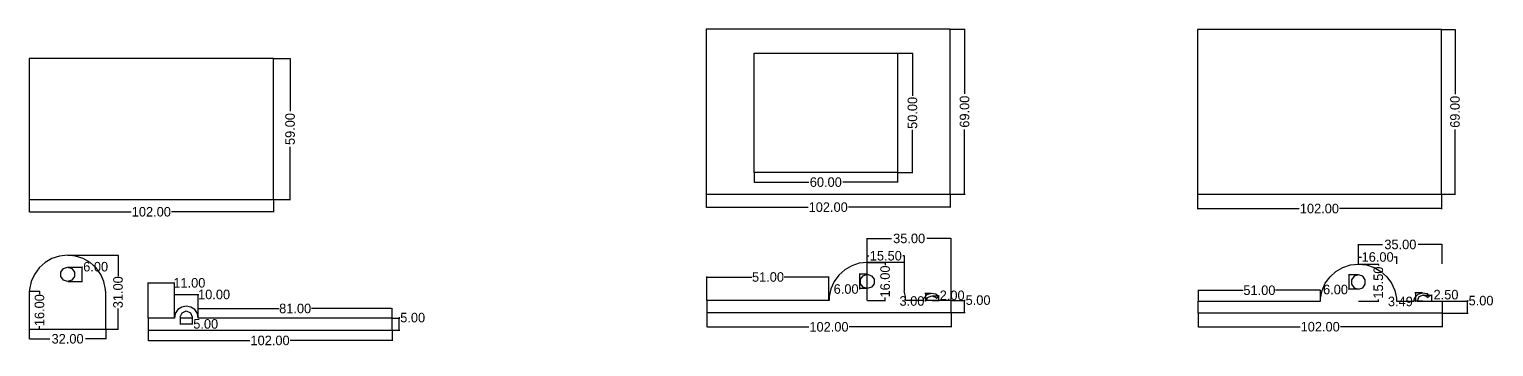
# Model space of a CAD drawing. Extents: x -184 to 1329, y -217 to 77.
# Drawn here: x 717 to 1329, y -64 to 69 of the extents above; entities that cross this region are included whole.
import ezdxf

# ---------------------------------------------------------------- set-up
doc = ezdxf.new("R2010")
doc.units = 0
doc.header["$MEASUREMENT"] = 0
doc.dimstyles.new('mm', dxfattribs={"dimtxt": 4, "dimasz": 0.18, "dimexe": 0.18, "dimexo": 0.0625, "dimgap": 0.09, "dimtad": 0, "dimtoh": 1, "dimzin": 0, "dimdsep": 46, "dimtxsty": 'Standard', "dimcen": 0.09, "dimadec": 0, "dimazin": 0, "dimtfac": 1, "dimtofl": 0, "dimtmove": 0, "dimatfit": 3, "dimfxl": 1, "dimtolj": 1, "dimtzin": 0, "dimarcsym": 0})

# ---------------------------------------------------------------- blocks, each defined once
blk = doc.blocks.new('*D32')
at = {"color": 0, "lineweight": -2, "transparency": 16777216}
for p, q in [((717.25, -2.28), (717.25, -7.53)), ((819.25, -2.28), (819.25, -7.53)), ((717.43, -7.35), (759.82, -7.35)), ((819.07, -7.35), (776.67, -7.35))]:
    blk.add_line(p, q, dxfattribs=at)
at = {"color": 0, "transparency": 16777216}
for points in [[(717.43, -7.32), (717.43, -7.38), (717.25, -7.35)], [(819.07, -7.32), (819.07, -7.38), (819.25, -7.35)]]:
    blk.add_solid(points, dxfattribs=at)
at = {"layer": 'Defpoints', "color": 0, "transparency": 16777216}
for p in [(717.25, -2.21), (819.25, -2.21), (819.25, -7.35)]:
    blk.add_point(p, dxfattribs=at)
at = {"color": 0, "transparency": 16777216, "insert": (768.25, -7.35), "char_height": 4, "attachment_point": 5}
blk.add_mtext('\\A1;102.00', dxfattribs=at)
blk = doc.blocks.new('*D33')
at = {"color": 0, "lineweight": -2, "transparency": 16777216}
for p, q in [((819.31, 56.79), (826.43, 56.79)), ((826.25, 56.61), (826.25, 34.71)), ((826.25, -2.03), (826.25, 19.86)), ((819.31, -2.21), (826.43, -2.21))]:
    blk.add_line(p, q, dxfattribs=at)
at = {"color": 0, "transparency": 16777216}
for points in [[(826.22, 56.61), (826.28, 56.61), (826.25, 56.79)], [(826.22, -2.03), (826.28, -2.03), (826.25, -2.21)]]:
    blk.add_solid(points, dxfattribs=at)
at = {"layer": 'Defpoints', "color": 0, "transparency": 16777216}
for p in [(819.25, 56.79), (819.25, -2.21), (826.25, -2.21)]:
    blk.add_point(p, dxfattribs=at)
at = {"color": 0, "transparency": 16777216, "insert": (826.25, 27.29), "char_height": 4, "attachment_point": 5, "rotation": 90}
blk.add_mtext('\\A1;59.00', dxfattribs=at)
blk = doc.blocks.new('*D34')
at = {"color": 0, "lineweight": -2, "transparency": 16777216}
for p, q in [((717.25, -56.58), (717.25, -60.7)), ((717.43, -60.52), (725.82, -60.52)), ((749.07, -60.52), (740.67, -60.52)), ((749.25, -56.58), (749.25, -60.7))]:
    blk.add_line(p, q, dxfattribs=at)
at = {"color": 0, "transparency": 16777216}
for points in [[(717.43, -60.49), (717.43, -60.55), (717.25, -60.52)], [(749.07, -60.49), (749.07, -60.55), (749.25, -60.52)]]:
    blk.add_solid(points, dxfattribs=at)
at = {"layer": 'Defpoints', "color": 0, "transparency": 16777216}
for p in [(717.25, -56.52), (749.25, -56.52), (749.25, -60.52)]:
    blk.add_point(p, dxfattribs=at)
at = {"color": 0, "transparency": 16777216, "insert": (733.25, -60.52), "char_height": 4, "attachment_point": 5}
blk.add_mtext('\\A1;32.00', dxfattribs=at)
blk = doc.blocks.new('*D35')
at = {"color": 0, "lineweight": -2, "transparency": 16777216}
for p, q in [((733.31, -25.52), (754.52, -25.52)), ((754.34, -25.7), (754.34, -34.26)), ((754.34, -56.34), (754.34, -47.78)), ((733.31, -56.52), (754.52, -56.52))]:
    blk.add_line(p, q, dxfattribs=at)
at = {"color": 0, "transparency": 16777216}
for points in [[(754.31, -25.7), (754.37, -25.7), (754.34, -25.52)], [(754.31, -56.34), (754.37, -56.34), (754.34, -56.52)]]:
    blk.add_solid(points, dxfattribs=at)
at = {"layer": 'Defpoints', "color": 0, "transparency": 16777216}
for p in [(733.25, -25.52), (733.25, -56.52), (754.34, -56.52)]:
    blk.add_point(p, dxfattribs=at)
at = {"color": 0, "transparency": 16777216, "insert": (754.34, -41.02), "char_height": 4, "attachment_point": 5, "rotation": 90}
blk.add_mtext('\\A1;31.00', dxfattribs=at)
blk = doc.blocks.new('*D36')
at = {"color": 0, "lineweight": -2, "transparency": 16777216}
for p, q in [((733.31, -30.52), (739.55, -30.52)), ((739.37, -30.52), (739.37, -30.34)), ((739.37, -30.34), (739.55, -30.34)), ((733.31, -36.52), (739.55, -36.52)), ((739.37, -36.34), (739.37, -30.7))]:
    blk.add_line(p, q, dxfattribs=at)
at = {"color": 0, "transparency": 16777216}
for points in [[(739.34, -30.7), (739.4, -30.7), (739.37, -30.52)], [(739.34, -36.34), (739.4, -36.34), (739.37, -36.52)]]:
    blk.add_solid(points, dxfattribs=at)
at = {"layer": 'Defpoints', "color": 0, "transparency": 16777216}
for p in [(733.25, -30.52), (739.37, -30.52), (733.25, -36.52)]:
    blk.add_point(p, dxfattribs=at)
at = {"color": 0, "transparency": 16777216, "insert": (744.98, -30.34), "char_height": 4, "attachment_point": 5}
blk.add_mtext('\\A1;6.00', dxfattribs=at)
blk = doc.blocks.new('*D38')
at = {"color": 0, "lineweight": -2, "transparency": 16777216}
for p, q in [((717.31, -40.52), (721.69, -40.52)), ((721.51, -40.7), (721.51, -41.76)), ((717.31, -56.52), (721.69, -56.52)), ((721.51, -56.34), (721.51, -55.28))]:
    blk.add_line(p, q, dxfattribs=at)
at = {"color": 0, "transparency": 16777216}
for points in [[(721.48, -40.7), (721.54, -40.7), (721.51, -40.52)], [(721.48, -56.34), (721.54, -56.34), (721.51, -56.52)]]:
    blk.add_solid(points, dxfattribs=at)
at = {"layer": 'Defpoints', "color": 0, "transparency": 16777216}
for p in [(717.25, -40.52), (721.51, -40.52), (717.25, -56.52)]:
    blk.add_point(p, dxfattribs=at)
at = {"color": 0, "transparency": 16777216, "insert": (721.51, -48.52), "char_height": 4, "attachment_point": 5, "rotation": 90}
blk.add_mtext('\\A1;16.00', dxfattribs=at)
blk = doc.blocks.new('*D39')
at = {"color": 0, "lineweight": -2, "transparency": 16777216}
for p, q in [((766.87, -56.9), (766.87, -61.39)), ((767.05, -61.21), (809.45, -61.21)), ((868.69, -61.21), (826.3, -61.21)), ((868.87, -56.9), (868.87, -61.39))]:
    blk.add_line(p, q, dxfattribs=at)
at = {"color": 0, "transparency": 16777216}
for points in [[(767.05, -61.18), (767.05, -61.24), (766.87, -61.21)], [(868.69, -61.18), (868.69, -61.24), (868.87, -61.21)]]:
    blk.add_solid(points, dxfattribs=at)
at = {"layer": 'Defpoints', "color": 0, "transparency": 16777216}
for p in [(766.87, -56.83), (868.87, -56.83), (868.87, -61.21)]:
    blk.add_point(p, dxfattribs=at)
at = {"color": 0, "transparency": 16777216, "insert": (817.87, -61.21), "char_height": 4, "attachment_point": 5}
blk.add_mtext('\\A1;102.00', dxfattribs=at)
blk = doc.blocks.new('*D40')
at = {"color": 0, "lineweight": -2, "transparency": 16777216}
for p, q in [((868.93, -51.83), (872.05, -51.83)), ((871.87, -51.83), (871.87, -51.65)), ((871.87, -51.65), (872.05, -51.65)), ((871.87, -56.65), (871.87, -52.01)), ((868.93, -56.83), (872.05, -56.83))]:
    blk.add_line(p, q, dxfattribs=at)
at = {"color": 0, "transparency": 16777216}
for points in [[(871.84, -52.01), (871.9, -52.01), (871.87, -51.83)], [(871.84, -56.65), (871.9, -56.65), (871.87, -56.83)]]:
    blk.add_solid(points, dxfattribs=at)
at = {"layer": 'Defpoints', "color": 0, "transparency": 16777216}
for p in [(868.87, -51.83), (871.87, -51.83), (868.87, -56.83)]:
    blk.add_point(p, dxfattribs=at)
at = {"color": 0, "transparency": 16777216, "insert": (877.48, -51.65), "char_height": 4, "attachment_point": 5}
blk.add_mtext('\\A1;5.00', dxfattribs=at)
blk = doc.blocks.new('*D41')
at = {"color": 0, "lineweight": -2, "transparency": 16777216}
for p, q in [((787.87, -51.77), (787.87, -47.65)), ((788.05, -47.83), (821.62, -47.83)), ((868.69, -47.83), (835.13, -47.83)), ((868.87, -51.77), (868.87, -47.65))]:
    blk.add_line(p, q, dxfattribs=at)
at = {"color": 0, "transparency": 16777216}
for points in [[(788.05, -47.8), (788.05, -47.86), (787.87, -47.83)], [(868.69, -47.8), (868.69, -47.86), (868.87, -47.83)]]:
    blk.add_solid(points, dxfattribs=at)
at = {"layer": 'Defpoints', "color": 0, "transparency": 16777216}
for p in [(868.87, -47.83), (787.87, -51.83), (868.87, -51.83)]:
    blk.add_point(p, dxfattribs=at)
at = {"color": 0, "transparency": 16777216, "insert": (828.37, -47.83), "char_height": 4, "attachment_point": 5}
blk.add_mtext('\\A1;81.00', dxfattribs=at)
blk = doc.blocks.new('*D42')
at = {"color": 0, "lineweight": -2, "transparency": 16777216}
for p, q in [((777.87, -51.77), (777.87, -41.78)), ((778.05, -41.96), (787.69, -41.96)), ((787.87, -51.77), (787.87, -41.78)), ((787.87, -41.96), (788.05, -41.96))]:
    blk.add_line(p, q, dxfattribs=at)
at = {"color": 0, "transparency": 16777216}
for points in [[(778.05, -41.93), (778.05, -41.99), (777.87, -41.96)], [(787.69, -41.93), (787.69, -41.99), (787.87, -41.96)]]:
    blk.add_solid(points, dxfattribs=at)
at = {"layer": 'Defpoints', "color": 0, "transparency": 16777216}
for p in [(787.87, -41.96), (777.87, -51.83), (787.87, -51.83)]:
    blk.add_point(p, dxfattribs=at)
at = {"color": 0, "transparency": 16777216, "insert": (794.48, -41.96), "char_height": 4, "attachment_point": 5}
blk.add_mtext('\\A1;10.00', dxfattribs=at)
blk = doc.blocks.new('*D43')
at = {"color": 0, "lineweight": -2, "transparency": 16777216}
for p, q in [((766.87, -51.77), (766.87, -36.92)), ((767.05, -37.1), (777.69, -37.1)), ((777.87, -51.77), (777.87, -36.92)), ((777.87, -37.1), (778.05, -37.1))]:
    blk.add_line(p, q, dxfattribs=at)
at = {"color": 0, "transparency": 16777216}
for points in [[(767.05, -37.07), (767.05, -37.13), (766.87, -37.1)], [(777.69, -37.07), (777.69, -37.13), (777.87, -37.1)]]:
    blk.add_solid(points, dxfattribs=at)
at = {"layer": 'Defpoints', "color": 0, "transparency": 16777216}
for p in [(777.87, -37.1), (766.87, -51.83), (777.87, -51.83)]:
    blk.add_point(p, dxfattribs=at)
at = {"color": 0, "transparency": 16777216, "insert": (784.14, -37.1), "char_height": 4, "attachment_point": 5}
blk.add_mtext('\\A1;11.00', dxfattribs=at)
blk = doc.blocks.new('*D44')
at = {"color": 0, "lineweight": -2, "transparency": 16777216}
for p, q in [((780.37, -51.4), (780.37, -54.47)), ((780.55, -54.29), (785.19, -54.29)), ((785.37, -51.4), (785.37, -54.47)), ((785.37, -54.29), (785.55, -54.29))]:
    blk.add_line(p, q, dxfattribs=at)
at = {"color": 0, "transparency": 16777216}
for points in [[(780.55, -54.26), (780.55, -54.32), (780.37, -54.29)], [(785.19, -54.26), (785.19, -54.32), (785.37, -54.29)]]:
    blk.add_solid(points, dxfattribs=at)
at = {"layer": 'Defpoints', "color": 0, "transparency": 16777216}
for p in [(780.37, -51.33), (785.37, -51.33), (785.37, -54.29)]:
    blk.add_point(p, dxfattribs=at)
at = {"color": 0, "transparency": 16777216, "insert": (790.98, -54.29), "char_height": 4, "attachment_point": 5}
blk.add_mtext('\\A1;5.00', dxfattribs=at)
blk = doc.blocks.new('*D45')
at = {"color": 0, "lineweight": -2, "transparency": 16777216}
for p, q in [((1000.15, 0), (1000.15, -5.6)), ((1000.33, -5.42), (1042.73, -5.42)), ((1101.97, -5.42), (1059.57, -5.42)), ((1102.15, 0), (1102.15, -5.6))]:
    blk.add_line(p, q, dxfattribs=at)
at = {"color": 0, "transparency": 16777216}
for points in [[(1000.33, -5.39), (1000.33, -5.45), (1000.15, -5.42)], [(1101.97, -5.39), (1101.97, -5.45), (1102.15, -5.42)]]:
    blk.add_solid(points, dxfattribs=at)
at = {"layer": 'Defpoints', "color": 0, "transparency": 16777216}
for p in [(1000.15, 0.06), (1102.15, 0.06), (1102.15, -5.42)]:
    blk.add_point(p, dxfattribs=at)
at = {"color": 0, "transparency": 16777216, "insert": (1051.15, -5.42), "char_height": 4, "attachment_point": 5}
blk.add_mtext('\\A1;102.00', dxfattribs=at)
blk = doc.blocks.new('*D46')
at = {"color": 0, "lineweight": -2, "transparency": 16777216}
for p, q in [((1102.21, 69.06), (1108.33, 69.06)), ((1108.15, 68.88), (1108.15, 41.99)), ((1108.15, 0.24), (1108.15, 27.14)), ((1102.21, 0.06), (1108.33, 0.06))]:
    blk.add_line(p, q, dxfattribs=at)
at = {"color": 0, "transparency": 16777216}
for points in [[(1108.12, 68.88), (1108.18, 68.88), (1108.15, 69.06)], [(1108.12, 0.24), (1108.18, 0.24), (1108.15, 0.06)]]:
    blk.add_solid(points, dxfattribs=at)
at = {"layer": 'Defpoints', "color": 0, "transparency": 16777216}
for p in [(1102.15, 69.06), (1108.15, 69.06), (1102.15, 0.06)]:
    blk.add_point(p, dxfattribs=at)
at = {"color": 0, "transparency": 16777216, "insert": (1108.15, 34.56), "char_height": 4, "attachment_point": 5, "rotation": 90}
blk.add_mtext('\\A1;69.00', dxfattribs=at)
blk = doc.blocks.new('*D47')
at = {"color": 0, "lineweight": -2, "transparency": 16777216}
for p, q in [((1020.15, 9), (1020.15, 4.88)), ((1080.15, 9), (1080.15, 4.88)), ((1020.33, 5.06), (1043.06, 5.06)), ((1079.97, 5.06), (1057.24, 5.06))]:
    blk.add_line(p, q, dxfattribs=at)
at = {"color": 0, "transparency": 16777216}
for points in [[(1020.33, 5.09), (1020.33, 5.03), (1020.15, 5.06)], [(1079.97, 5.09), (1079.97, 5.03), (1080.15, 5.06)]]:
    blk.add_solid(points, dxfattribs=at)
at = {"layer": 'Defpoints', "color": 0, "transparency": 16777216}
for p in [(1020.15, 9.06), (1080.15, 9.06), (1080.15, 5.06)]:
    blk.add_point(p, dxfattribs=at)
at = {"color": 0, "transparency": 16777216, "insert": (1050.15, 5.06), "char_height": 4, "attachment_point": 5}
blk.add_mtext('\\A1;60.00', dxfattribs=at)
blk = doc.blocks.new('*D48')
at = {"color": 0, "lineweight": -2, "transparency": 16777216}
for p, q in [((1080.21, 59.06), (1086.55, 59.06)), ((1086.37, 58.88), (1086.37, 41.15)), ((1086.37, 9.24), (1086.37, 26.97)), ((1080.21, 9.06), (1086.55, 9.06))]:
    blk.add_line(p, q, dxfattribs=at)
at = {"color": 0, "transparency": 16777216}
for points in [[(1086.34, 58.88), (1086.4, 58.88), (1086.37, 59.06)], [(1086.34, 9.24), (1086.4, 9.24), (1086.37, 9.06)]]:
    blk.add_solid(points, dxfattribs=at)
at = {"layer": 'Defpoints', "color": 0, "transparency": 16777216}
for p in [(1080.15, 59.06), (1086.37, 59.06), (1080.15, 9.06)]:
    blk.add_point(p, dxfattribs=at)
at = {"color": 0, "transparency": 16777216, "insert": (1086.37, 34.06), "char_height": 4, "attachment_point": 5, "rotation": 90}
blk.add_mtext('\\A1;50.00', dxfattribs=at)
blk = doc.blocks.new('*D49')
at = {"color": 0, "lineweight": -2, "transparency": 16777216}
for p, q in [((1000.48, -49.57), (1000.48, -55.69)), ((1102.48, -49.57), (1102.48, -55.69)), ((1000.66, -55.51), (1043.05, -55.51)), ((1102.3, -55.51), (1059.9, -55.51))]:
    blk.add_line(p, q, dxfattribs=at)
at = {"color": 0, "transparency": 16777216}
for points in [[(1000.66, -55.48), (1000.66, -55.54), (1000.48, -55.51)], [(1102.3, -55.48), (1102.3, -55.54), (1102.48, -55.51)]]:
    blk.add_solid(points, dxfattribs=at)
at = {"layer": 'Defpoints', "color": 0, "transparency": 16777216}
for p in [(1000.48, -49.51), (1102.48, -49.51), (1102.48, -55.51)]:
    blk.add_point(p, dxfattribs=at)
at = {"color": 0, "transparency": 16777216, "insert": (1051.48, -55.51), "char_height": 4, "attachment_point": 5}
blk.add_mtext('\\A1;102.00', dxfattribs=at)
blk = doc.blocks.new('*D50')
at = {"color": 0, "lineweight": -2, "transparency": 16777216}
for p, q in [((1102.54, -44.51), (1108.36, -44.51)), ((1108.18, -44.51), (1108.18, -44.33)), ((1108.18, -44.33), (1108.36, -44.33)), ((1108.18, -49.33), (1108.18, -44.69)), ((1102.54, -49.51), (1108.36, -49.51))]:
    blk.add_line(p, q, dxfattribs=at)
at = {"color": 0, "transparency": 16777216}
for points in [[(1108.15, -44.69), (1108.21, -44.69), (1108.18, -44.51)], [(1108.15, -49.33), (1108.21, -49.33), (1108.18, -49.51)]]:
    blk.add_solid(points, dxfattribs=at)
at = {"layer": 'Defpoints', "color": 0, "transparency": 16777216}
for p in [(1102.48, -44.51), (1108.18, -44.51), (1102.48, -49.51)]:
    blk.add_point(p, dxfattribs=at)
at = {"color": 0, "transparency": 16777216, "insert": (1113.79, -44.33), "char_height": 4, "attachment_point": 5}
blk.add_mtext('\\A1;5.00', dxfattribs=at)
blk = doc.blocks.new('*D55')
at = {"color": 0, "lineweight": -2, "transparency": 16777216}
for p, q in [((1067.41, -33.51), (1064.06, -33.51)), ((1064.24, -33.69), (1064.24, -39.33)), ((1067.41, -39.51), (1064.06, -39.51)), ((1064.24, -39.69), (1064.06, -39.69)), ((1064.24, -39.51), (1064.24, -39.69))]:
    blk.add_line(p, q, dxfattribs=at)
at = {"color": 0, "transparency": 16777216}
for points in [[(1064.21, -33.69), (1064.27, -33.69), (1064.24, -33.51)], [(1064.21, -39.33), (1064.27, -39.33), (1064.24, -39.51)]]:
    blk.add_solid(points, dxfattribs=at)
at = {"layer": 'Defpoints', "color": 0, "transparency": 16777216}
for p in [(1067.48, -33.51), (1064.24, -39.51), (1067.48, -39.51)]:
    blk.add_point(p, dxfattribs=at)
at = {"color": 0, "transparency": 16777216, "insert": (1058.64, -39.69), "char_height": 4, "attachment_point": 5}
blk.add_mtext('\\A1;6.00', dxfattribs=at)
blk = doc.blocks.new('*D57')
at = {"color": 0, "lineweight": -2, "transparency": 16777216}
for p, q in [((1067.48, -28.45), (1067.48, -25.58)), ((1067.66, -25.76), (1068.14, -25.76)), ((1082.8, -25.76), (1082.32, -25.76)), ((1082.98, -28.45), (1082.98, -25.58))]:
    blk.add_line(p, q, dxfattribs=at)
at = {"color": 0, "transparency": 16777216}
for points in [[(1067.66, -25.73), (1067.66, -25.79), (1067.48, -25.76)], [(1082.8, -25.73), (1082.8, -25.79), (1082.98, -25.76)]]:
    blk.add_solid(points, dxfattribs=at)
at = {"layer": 'Defpoints', "color": 0, "transparency": 16777216}
for p in [(1067.48, -28.51), (1082.98, -25.76), (1082.98, -28.51)]:
    blk.add_point(p, dxfattribs=at)
at = {"color": 0, "transparency": 16777216, "insert": (1075.23, -25.76), "char_height": 4, "attachment_point": 5}
blk.add_mtext('\\A1;15.50', dxfattribs=at)
blk = doc.blocks.new('*D58')
at = {"color": 0, "lineweight": -2, "transparency": 16777216}
for p, q in [((1067.48, -44.45), (1067.48, -18.33)), ((1102.48, -44.45), (1102.48, -18.33)), ((1067.66, -18.51), (1077.55, -18.51)), ((1102.3, -18.51), (1092.4, -18.51))]:
    blk.add_line(p, q, dxfattribs=at)
at = {"color": 0, "transparency": 16777216}
for points in [[(1067.66, -18.48), (1067.66, -18.54), (1067.48, -18.51)], [(1102.3, -18.48), (1102.3, -18.54), (1102.48, -18.51)]]:
    blk.add_solid(points, dxfattribs=at)
at = {"layer": 'Defpoints', "color": 0, "transparency": 16777216}
for p in [(1102.48, -18.51), (1067.48, -44.51), (1102.48, -44.51)]:
    blk.add_point(p, dxfattribs=at)
at = {"color": 0, "transparency": 16777216, "insert": (1084.98, -18.51), "char_height": 4, "attachment_point": 5}
blk.add_mtext('\\A1;35.00', dxfattribs=at)
blk = doc.blocks.new('*D60')
at = {"color": 0, "lineweight": -2, "transparency": 16777216}
for p, q in [((1094.54, -42.51), (1097.53, -42.51)), ((1097.35, -42.51), (1097.35, -42.33)), ((1097.35, -42.33), (1097.53, -42.33)), ((1097.35, -44.33), (1097.35, -42.69)), ((1094.54, -44.51), (1097.53, -44.51))]:
    blk.add_line(p, q, dxfattribs=at)
at = {"color": 0, "transparency": 16777216}
for points in [[(1097.32, -42.69), (1097.38, -42.69), (1097.35, -42.51)], [(1097.32, -44.33), (1097.38, -44.33), (1097.35, -44.51)]]:
    blk.add_solid(points, dxfattribs=at)
at = {"layer": 'Defpoints', "color": 0, "transparency": 16777216}
for p in [(1094.48, -42.51), (1097.35, -42.51), (1094.48, -44.51)]:
    blk.add_point(p, dxfattribs=at)
at = {"color": 0, "transparency": 16777216, "insert": (1102.96, -42.33), "char_height": 4, "attachment_point": 5}
blk.add_mtext('\\A1;2.00', dxfattribs=at)
blk = doc.blocks.new('*D61')
at = {"color": 0, "lineweight": -2, "transparency": 16777216}
for p, q in [((1094.17, -41.52), (1091.57, -41.52)), ((1091.75, -41.7), (1091.75, -44.34)), ((1094.17, -44.52), (1091.57, -44.52)), ((1091.75, -44.7), (1091.57, -44.7)), ((1091.75, -44.52), (1091.75, -44.7))]:
    blk.add_line(p, q, dxfattribs=at)
at = {"color": 0, "transparency": 16777216}
for points in [[(1091.72, -41.7), (1091.78, -41.7), (1091.75, -41.52)], [(1091.72, -44.34), (1091.78, -44.34), (1091.75, -44.52)]]:
    blk.add_solid(points, dxfattribs=at)
at = {"layer": 'Defpoints', "color": 0, "transparency": 16777216}
for p in [(1094.23, -41.52), (1091.75, -44.52), (1094.23, -44.52)]:
    blk.add_point(p, dxfattribs=at)
at = {"color": 0, "transparency": 16777216, "insert": (1086.15, -44.7), "char_height": 4, "attachment_point": 5}
blk.add_mtext('\\A1;3.00', dxfattribs=at)
blk = doc.blocks.new('*D62')
at = {"color": 0, "lineweight": -2, "transparency": 16777216}
for p, q in [((1067.54, -28.51), (1075.12, -28.51)), ((1074.94, -28.69), (1074.94, -29.75)), ((1067.54, -44.51), (1075.12, -44.51)), ((1074.94, -44.33), (1074.94, -43.27))]:
    blk.add_line(p, q, dxfattribs=at)
at = {"color": 0, "transparency": 16777216}
for points in [[(1074.91, -28.69), (1074.97, -28.69), (1074.94, -28.51)], [(1074.91, -44.33), (1074.97, -44.33), (1074.94, -44.51)]]:
    blk.add_solid(points, dxfattribs=at)
at = {"layer": 'Defpoints', "color": 0, "transparency": 16777216}
for p in [(1067.48, -28.51), (1074.94, -28.51), (1067.48, -44.51)]:
    blk.add_point(p, dxfattribs=at)
at = {"color": 0, "transparency": 16777216, "insert": (1074.94, -36.51), "char_height": 4, "attachment_point": 5, "rotation": 90}
blk.add_mtext('\\A1;16.00', dxfattribs=at)
blk = doc.blocks.new('*D64')
at = {"color": 0, "lineweight": -2, "transparency": 16777216}
for p, q in [((1000.48, -44.45), (1000.48, -34.47)), ((1000.66, -34.65), (1019.22, -34.65)), ((1051.3, -34.65), (1032.73, -34.65)), ((1051.48, -44.45), (1051.48, -34.47))]:
    blk.add_line(p, q, dxfattribs=at)
at = {"color": 0, "transparency": 16777216}
for points in [[(1000.66, -34.62), (1000.66, -34.68), (1000.48, -34.65)], [(1051.3, -34.62), (1051.3, -34.68), (1051.48, -34.65)]]:
    blk.add_solid(points, dxfattribs=at)
at = {"layer": 'Defpoints', "color": 0, "transparency": 16777216}
for p in [(1051.48, -34.65), (1000.48, -44.51), (1051.48, -44.51)]:
    blk.add_point(p, dxfattribs=at)
at = {"color": 0, "transparency": 16777216, "insert": (1025.98, -34.65), "char_height": 4, "attachment_point": 5}
blk.add_mtext('\\A1;51.00', dxfattribs=at)
blk = doc.blocks.new('*D65')
at = {"color": 0, "lineweight": -2, "transparency": 16777216}
for p, q in [((1205.45, -0.06), (1205.45, -6.18)), ((1205.63, -6), (1248.03, -6)), ((1307.27, -6), (1264.87, -6)), ((1307.45, -0.06), (1307.45, -6.18))]:
    blk.add_line(p, q, dxfattribs=at)
at = {"color": 0, "transparency": 16777216}
for points in [[(1205.63, -5.97), (1205.63, -6.03), (1205.45, -6)], [(1307.27, -5.97), (1307.27, -6.03), (1307.45, -6)]]:
    blk.add_solid(points, dxfattribs=at)
at = {"layer": 'Defpoints', "color": 0, "transparency": 16777216}
for p in [(1205.45, 0), (1307.45, 0), (1307.45, -6)]:
    blk.add_point(p, dxfattribs=at)
at = {"color": 0, "transparency": 16777216, "insert": (1256.45, -6), "char_height": 4, "attachment_point": 5}
blk.add_mtext('\\A1;102.00', dxfattribs=at)
blk = doc.blocks.new('*D66')
at = {"color": 0, "lineweight": -2, "transparency": 16777216}
for p, q in [((1307.51, 69), (1313.31, 69)), ((1313.13, 68.82), (1313.13, 41.92)), ((1313.13, 0.18), (1313.13, 27.08)), ((1307.51, 0), (1313.31, 0))]:
    blk.add_line(p, q, dxfattribs=at)
at = {"color": 0, "transparency": 16777216}
for points in [[(1313.1, 68.82), (1313.16, 68.82), (1313.13, 69)], [(1313.1, 0.18), (1313.16, 0.18), (1313.13, 0)]]:
    blk.add_solid(points, dxfattribs=at)
at = {"layer": 'Defpoints', "color": 0, "transparency": 16777216}
for p in [(1307.45, 69), (1313.13, 69), (1307.45, 0)]:
    blk.add_point(p, dxfattribs=at)
at = {"color": 0, "transparency": 16777216, "insert": (1313.13, 34.5), "char_height": 4, "attachment_point": 5, "rotation": 90}
blk.add_mtext('\\A1;69.00', dxfattribs=at)
blk = doc.blocks.new('*D67')
at = {"color": 0, "lineweight": -2, "transparency": 16777216}
for p, q in [((1205.78, -49.78), (1205.78, -55.65)), ((1307.78, -49.78), (1307.78, -55.65)), ((1205.96, -55.47), (1248.36, -55.47)), ((1307.6, -55.47), (1265.2, -55.47))]:
    blk.add_line(p, q, dxfattribs=at)
at = {"color": 0, "transparency": 16777216}
for points in [[(1205.96, -55.44), (1205.96, -55.5), (1205.78, -55.47)], [(1307.6, -55.44), (1307.6, -55.5), (1307.78, -55.47)]]:
    blk.add_solid(points, dxfattribs=at)
at = {"layer": 'Defpoints', "color": 0, "transparency": 16777216}
for p in [(1205.78, -49.72), (1307.78, -49.72), (1307.78, -55.47)]:
    blk.add_point(p, dxfattribs=at)
at = {"color": 0, "transparency": 16777216, "insert": (1256.78, -55.47), "char_height": 4, "attachment_point": 5}
blk.add_mtext('\\A1;102.00', dxfattribs=at)
blk = doc.blocks.new('*D69')
at = {"color": 0, "lineweight": -2, "transparency": 16777216}
for p, q in [((1272.72, -33.72), (1268.6, -33.72)), ((1268.78, -33.9), (1268.78, -39.54)), ((1272.72, -39.72), (1268.6, -39.72)), ((1268.78, -39.9), (1268.6, -39.9)), ((1268.78, -39.72), (1268.78, -39.9))]:
    blk.add_line(p, q, dxfattribs=at)
at = {"color": 0, "transparency": 16777216}
for points in [[(1268.75, -33.9), (1268.81, -33.9), (1268.78, -33.72)], [(1268.75, -39.54), (1268.81, -39.54), (1268.78, -39.72)]]:
    blk.add_solid(points, dxfattribs=at)
at = {"layer": 'Defpoints', "color": 0, "transparency": 16777216}
for p in [(1272.78, -33.72), (1268.78, -39.72), (1272.78, -39.72)]:
    blk.add_point(p, dxfattribs=at)
at = {"color": 0, "transparency": 16777216, "insert": (1263.18, -39.9), "char_height": 4, "attachment_point": 5}
blk.add_mtext('\\A1;6.00', dxfattribs=at)
blk = doc.blocks.new('*D72')
at = {"color": 0, "lineweight": -2, "transparency": 16777216}
for p, q in [((1272.78, -29.16), (1272.78, -26.1)), ((1272.96, -26.28), (1274.02, -26.28)), ((1288.6, -26.28), (1287.54, -26.28)), ((1288.78, -29.16), (1288.78, -26.1))]:
    blk.add_line(p, q, dxfattribs=at)
at = {"color": 0, "transparency": 16777216}
for points in [[(1272.96, -26.25), (1272.96, -26.31), (1272.78, -26.28)], [(1288.6, -26.25), (1288.6, -26.31), (1288.78, -26.28)]]:
    blk.add_solid(points, dxfattribs=at)
at = {"layer": 'Defpoints', "color": 0, "transparency": 16777216}
for p in [(1272.78, -29.22), (1288.78, -26.28), (1288.78, -29.22)]:
    blk.add_point(p, dxfattribs=at)
at = {"color": 0, "transparency": 16777216, "insert": (1280.78, -26.28), "char_height": 4, "attachment_point": 5}
blk.add_mtext('\\A1;16.00', dxfattribs=at)
blk = doc.blocks.new('*D73')
at = {"color": 0, "lineweight": -2, "transparency": 16777216}
for p, q in [((1205.87, -44.66), (1205.87, -40.02)), ((1206.05, -40.2), (1224.61, -40.2)), ((1256.69, -40.2), (1238.12, -40.2)), ((1256.87, -44.66), (1256.87, -40.02))]:
    blk.add_line(p, q, dxfattribs=at)
at = {"color": 0, "transparency": 16777216}
for points in [[(1206.05, -40.17), (1206.05, -40.23), (1205.87, -40.2)], [(1256.69, -40.17), (1256.69, -40.23), (1256.87, -40.2)]]:
    blk.add_solid(points, dxfattribs=at)
at = {"layer": 'Defpoints', "color": 0, "transparency": 16777216}
for p in [(1205.87, -40.2), (1205.87, -44.72), (1256.87, -44.72)]:
    blk.add_point(p, dxfattribs=at)
at = {"color": 0, "transparency": 16777216, "insert": (1231.37, -40.2), "char_height": 4, "attachment_point": 5}
blk.add_mtext('\\A1;51.00', dxfattribs=at)
blk = doc.blocks.new('*D74')
at = {"color": 0, "lineweight": -2, "transparency": 16777216}
for p, q in [((1272.84, -29.22), (1281.26, -29.22)), ((1281.08, -29.4), (1281.08, -29.88)), ((1272.84, -44.72), (1281.26, -44.72)), ((1281.08, -44.54), (1281.08, -44.06))]:
    blk.add_line(p, q, dxfattribs=at)
at = {"color": 0, "transparency": 16777216}
for points in [[(1281.05, -29.4), (1281.11, -29.4), (1281.08, -29.22)], [(1281.05, -44.54), (1281.11, -44.54), (1281.08, -44.72)]]:
    blk.add_solid(points, dxfattribs=at)
at = {"layer": 'Defpoints', "color": 0, "transparency": 16777216}
for p in [(1272.78, -29.22), (1281.08, -29.22), (1272.78, -44.72)]:
    blk.add_point(p, dxfattribs=at)
at = {"color": 0, "transparency": 16777216, "insert": (1281.08, -36.97), "char_height": 4, "attachment_point": 5, "rotation": 90}
blk.add_mtext('\\A1;15.50', dxfattribs=at)
blk = doc.blocks.new('*D75')
at = {"color": 0, "lineweight": -2, "transparency": 16777216}
for p, q in [((1299.84, -42.22), (1303.59, -42.22)), ((1303.41, -42.22), (1303.41, -42.04)), ((1303.41, -42.04), (1303.59, -42.04)), ((1303.41, -44.54), (1303.41, -42.4)), ((1299.84, -44.72), (1303.59, -44.72))]:
    blk.add_line(p, q, dxfattribs=at)
at = {"color": 0, "transparency": 16777216}
for points in [[(1303.38, -42.4), (1303.44, -42.4), (1303.41, -42.22)], [(1303.38, -44.54), (1303.44, -44.54), (1303.41, -44.72)]]:
    blk.add_solid(points, dxfattribs=at)
at = {"layer": 'Defpoints', "color": 0, "transparency": 16777216}
for p in [(1299.78, -42.22), (1303.41, -42.22), (1299.78, -44.72)]:
    blk.add_point(p, dxfattribs=at)
at = {"color": 0, "transparency": 16777216, "insert": (1309.35, -42.04), "char_height": 4, "attachment_point": 5}
blk.add_mtext('\\A1;2.50', dxfattribs=at)
blk = doc.blocks.new('*D76')
at = {"color": 0, "lineweight": -2, "transparency": 16777216}
for p, q in [((1307.84, -44.72), (1318.57, -44.72)), ((1318.39, -44.72), (1318.39, -44.54)), ((1318.39, -44.54), (1318.57, -44.54)), ((1318.39, -49.54), (1318.39, -44.9)), ((1307.84, -49.72), (1318.57, -49.72))]:
    blk.add_line(p, q, dxfattribs=at)
at = {"color": 0, "transparency": 16777216}
for points in [[(1318.36, -44.9), (1318.42, -44.9), (1318.39, -44.72)], [(1318.36, -49.54), (1318.42, -49.54), (1318.39, -49.72)]]:
    blk.add_solid(points, dxfattribs=at)
at = {"layer": 'Defpoints', "color": 0, "transparency": 16777216}
for p in [(1307.78, -44.72), (1318.39, -44.72), (1307.78, -49.72)]:
    blk.add_point(p, dxfattribs=at)
at = {"color": 0, "transparency": 16777216, "insert": (1324, -44.54), "char_height": 4, "attachment_point": 5}
blk.add_mtext('\\A1;5.00', dxfattribs=at)
blk = doc.blocks.new('*D77')
at = {"color": 0, "lineweight": -2, "transparency": 16777216}
for p, q in [((1299.48, -41.23), (1296.38, -41.23)), ((1296.56, -41.41), (1296.56, -44.54)), ((1299.48, -44.72), (1296.38, -44.72)), ((1296.56, -44.9), (1296.38, -44.9)), ((1296.56, -44.72), (1296.56, -44.9))]:
    blk.add_line(p, q, dxfattribs=at)
at = {"color": 0, "transparency": 16777216}
for points in [[(1296.53, -41.41), (1296.59, -41.41), (1296.56, -41.23)], [(1296.53, -44.54), (1296.59, -44.54), (1296.56, -44.72)]]:
    blk.add_solid(points, dxfattribs=at)
at = {"layer": 'Defpoints', "color": 0, "transparency": 16777216}
for p in [(1299.54, -41.23), (1296.56, -44.72), (1299.54, -44.72)]:
    blk.add_point(p, dxfattribs=at)
at = {"color": 0, "transparency": 16777216, "insert": (1290.29, -44.9), "char_height": 4, "attachment_point": 5}
blk.add_mtext('\\A1;3.49', dxfattribs=at)
blk = doc.blocks.new('*D78')
at = {"color": 0, "lineweight": -2, "transparency": 16777216}
for p, q in [((1272.78, -29.16), (1272.78, -20.85)), ((1272.96, -21.03), (1282.86, -21.03)), ((1307.6, -21.03), (1297.7, -21.03)), ((1307.78, -29.16), (1307.78, -20.85))]:
    blk.add_line(p, q, dxfattribs=at)
at = {"color": 0, "transparency": 16777216}
for points in [[(1272.96, -21), (1272.96, -21.06), (1272.78, -21.03)], [(1307.6, -21), (1307.6, -21.06), (1307.78, -21.03)]]:
    blk.add_solid(points, dxfattribs=at)
at = {"layer": 'Defpoints', "color": 0, "transparency": 16777216}
for p in [(1307.78, -21.03), (1272.78, -29.22), (1307.78, -29.22)]:
    blk.add_point(p, dxfattribs=at)
at = {"color": 0, "transparency": 16777216, "insert": (1290.28, -21.03), "char_height": 4, "attachment_point": 5}
blk.add_mtext('\\A1;35.00', dxfattribs=at)

msp = doc.modelspace()

# ---------------------------------------------------------------- linework, layer by layer
for p, q in [((1102.149, 69.062), (1000.149, 69.062)), ((1000.149, 69.062), (1000.149, 0.062)), ((1102.149, 0.062), (1102.149, 69.062)), ((1307.449, 68.999), (1205.449, 68.999)), ((1205.449, 68.999), (1205.449, -0.001)), ((1307.449, -0.001), (1307.449, 68.999)), ((819.245, 56.786), (717.245, 56.786)), ((717.245, 56.786), (717.245, -2.214)), ((819.245, -2.214), (819.245, 56.786)), ((1020.149, 9.062), (1020.149, 59.062)), ((1020.149, 59.062), (1080.149, 59.062)), ((1080.149, 59.062), (1080.149, 9.062)), ((1080.149, 9.062), (1020.149, 9.062)), ((1000.149, 0.062), (1102.149, 0.062)), ((717.245, -2.214), (819.245, -2.214)), ((1205.449, -0.001), (1307.449, -0.001)), ((723.841, -28.575), (721.355, -30.813)), ((726.737, -26.902), (723.841, -28.575)), ((729.919, -25.869), (726.737, -26.902)), ((733.245, -25.519), (729.919, -25.869)), ((731.482, -31.092), (733.245, -30.519)), ((736.572, -25.869), (733.245, -25.519)), ((733.245, -30.519), (735.009, -31.092)), ((739.753, -26.902), (736.572, -25.869)), ((742.65, -28.575), (739.753, -26.902)), ((745.135, -30.813), (742.65, -28.575)), ((1060.968, -29.894), (1058.072, -31.567)), ((1064.15, -28.861), (1060.968, -29.894)), ((1067.476, -28.511), (1064.15, -28.861)), ((1067.976, -28.564), (1067.476, -28.511)), ((1082.976, -28.511), (1067.976, -28.511)), ((1067.976, -28.511), (1067.976, -28.564)), ((1082.976, -40.511), (1082.976, -28.511)), ((1263.375, -32.274), (1266.271, -30.602)), ((1266.271, -30.602), (1269.453, -29.568)), ((1269.453, -29.568), (1272.779, -29.218)), ((1272.779, -29.218), (1276.106, -29.568)), ((1276.106, -29.568), (1279.287, -30.602)), ((1279.287, -30.602), (1282.184, -32.274)), ((718.028, -36.575), (717.333, -39.846)), ((719.389, -33.519), (718.028, -36.575)), ((721.355, -30.813), (719.389, -33.519)), ((730.392, -32.592), (731.482, -31.092)), ((730.392, -34.446), (730.392, -32.592)), ((731.482, -35.946), (730.392, -34.446)), ((733.245, -36.519), (731.482, -35.946)), ((735.009, -35.946), (733.245, -36.519)), ((735.009, -31.092), (736.098, -32.592)), ((736.098, -34.446), (735.009, -35.946)), ((736.098, -32.592), (736.098, -34.446)), ((747.102, -33.519), (745.135, -30.813)), ((748.462, -36.575), (747.102, -33.519)), ((749.157, -39.846), (748.462, -36.575)), ((1053.62, -36.511), (1052.259, -39.567)), ((1055.586, -33.805), (1053.62, -36.511)), ((1058.072, -31.567), (1055.586, -33.805)), ((1064.623, -35.584), (1065.713, -34.084)), ((1064.623, -37.438), (1064.623, -35.584)), ((1065.713, -34.084), (1067.476, -33.511)), ((1067.476, -33.511), (1069.24, -34.084)), ((1069.24, -34.084), (1070.329, -35.584)), ((1070.329, -35.584), (1070.329, -37.438)), ((1258.923, -37.218), (1260.889, -34.512)), ((1260.889, -34.512), (1263.375, -32.274)), ((1271.016, -34.291), (1269.926, -35.791)), ((1269.926, -35.791), (1269.926, -37.645)), ((1272.779, -33.718), (1271.016, -34.291)), ((1274.543, -34.291), (1272.779, -33.718)), ((1275.632, -35.791), (1274.543, -34.291)), ((1275.632, -37.645), (1275.632, -35.791)), ((1282.184, -32.274), (1284.67, -34.512)), ((1284.67, -34.512), (1286.636, -37.218)), ((717.333, -40.519), (717.245, -40.519)), ((717.245, -40.519), (717.245, -56.519)), ((717.333, -39.846), (717.333, -40.519)), ((749.157, -40.519), (749.157, -39.846)), ((749.245, -40.519), (749.157, -40.519)), ((749.245, -56.519), (749.245, -40.519)), ((1052.259, -39.567), (1051.564, -42.839)), ((1051.564, -42.839), (1051.564, -44.511)), ((1065.713, -38.938), (1064.623, -37.438)), ((1067.476, -39.511), (1065.713, -38.938)), ((1069.24, -38.938), (1067.476, -39.511)), ((1070.329, -37.438), (1069.24, -38.938)), ((1083.389, -42.839), (1082.894, -40.511)), ((1082.894, -40.511), (1082.976, -40.511)), ((1083.389, -44.511), (1083.389, -42.839)), ((1092.407, -42.088), (1091.053, -43.442)), ((1094.235, -41.518), (1092.407, -42.088)), ((1092.708, -43.243), (1094.476, -42.511)), ((1096.118, -41.863), (1094.235, -41.518)), ((1094.476, -42.511), (1096.244, -43.243)), ((1097.243, -42.745), (1096.118, -41.863)), ((1096.39, -43.597), (1097.243, -42.745)), ((1256.867, -43.546), (1257.562, -40.274)), ((1257.562, -40.274), (1258.923, -37.218)), ((1269.926, -37.645), (1271.016, -39.145)), ((1271.016, -39.145), (1272.779, -39.718)), ((1272.779, -39.718), (1274.543, -39.145)), ((1274.543, -39.145), (1275.632, -37.645)), ((1286.636, -37.218), (1287.996, -40.274)), ((1287.996, -40.274), (1288.692, -43.546)), ((1296.356, -43.149), (1297.71, -41.795)), ((1297.71, -41.795), (1299.538, -41.226)), ((1299.779, -42.218), (1298.012, -42.951)), ((1299.538, -41.226), (1301.421, -41.571)), ((1301.547, -42.951), (1299.779, -42.218)), ((1301.421, -41.571), (1302.546, -42.452)), ((1302.546, -42.452), (1301.693, -43.304)), ((779.336, -48.298), (778.252, -49.92)), ((780.958, -47.214), (779.336, -48.298)), ((782.872, -46.834), (780.958, -47.214)), ((781.104, -49.566), (782.872, -48.834)), ((784.785, -47.214), (782.872, -46.834)), ((782.872, -48.834), (784.64, -49.566)), ((786.407, -48.298), (784.785, -47.214)), ((787.491, -49.92), (786.407, -48.298)), ((1051.564, -44.511), (1000.476, -44.511)), ((1000.476, -44.511), (1000.476, -49.511)), ((1090.72, -44.511), (1083.389, -44.511)), ((1091.053, -43.442), (1090.72, -44.511)), ((1092.183, -44.511), (1092.708, -43.243)), ((1102.476, -44.511), (1092.183, -44.511)), ((1096.244, -43.243), (1096.39, -43.597)), ((1102.476, -49.511), (1102.476, -44.511)), ((1205.779, -44.718), (1256.867, -44.718)), ((1205.779, -49.718), (1205.779, -44.718)), ((1256.867, -44.718), (1256.867, -43.546)), ((1288.692, -43.546), (1288.692, -44.718)), ((1288.692, -44.718), (1295.867, -44.718)), ((1295.867, -44.718), (1296.356, -43.149)), ((1298.012, -42.951), (1297.279, -44.718)), ((1297.279, -44.718), (1307.779, -44.718)), ((1301.693, -43.304), (1301.547, -42.951)), ((1307.779, -44.718), (1307.779, -49.718)), ((777.872, -51.834), (766.872, -51.834)), ((766.872, -51.834), (766.872, -56.834)), ((778.252, -49.92), (777.872, -51.834)), ((780.372, -51.334), (781.104, -49.566)), ((780.579, -51.834), (780.372, -51.334)), ((785.165, -51.834), (780.579, -51.834)), ((784.64, -49.566), (785.372, -51.334)), ((785.372, -51.334), (785.165, -51.834)), ((787.872, -51.834), (787.491, -49.92)), ((868.872, -51.834), (787.872, -51.834)), ((868.872, -56.834), (868.872, -51.834)), ((1000.476, -49.511), (1102.476, -49.511)), ((1307.779, -49.718), (1205.779, -49.718)), ((717.245, -56.519), (749.245, -56.519)), ((766.872, -56.834), (868.872, -56.834))]:
    msp.add_line(p, q)

# ---------------------------------------------------------------- dimensions: what is measured, and where the dimension line sits
for base, p1, p2, picture, middle in [((1108.149, 69.062), (1102.149, 0.062), (1102.149, 69.062), '*D46', (1108.149, 34.562)), ((1313.132, 68.999), (1307.449, -0.001), (1307.449, 68.999), '*D66', (1313.132, 34.499)), ((826.245, -2.214), (819.245, 56.786), (819.245, -2.214), '*D33', (826.245, 27.286)), ((1086.365, 59.062), (1080.149, 9.062), (1080.149, 59.062), '*D48', (1086.365, 34.062)), ((754.345, -56.519), (733.245, -25.519), (733.245, -56.519), '*D35', (754.345, -41.019)), ((739.373, -30.519), (733.245, -36.519), (733.245, -30.519), '*D36', (744.976, -30.339)), ((1074.937, -28.511), (1067.476, -44.511), (1067.476, -28.511), '*D62', (1074.937, -36.511)), ((1281.078, -29.218), (1272.779, -44.718), (1272.779, -29.218), '*D74', (1281.078, -36.968)), ((1064.24, -39.511), (1067.476, -33.511), (1067.476, -39.511), '*D55', (1058.636, -39.691)), ((1268.779, -39.718), (1272.779, -33.718), (1272.779, -39.718), '*D69', (1263.176, -39.898)), ((721.509, -40.519), (717.245, -56.519), (717.245, -40.519), '*D38', (721.509, -48.519)), ((1091.754, -44.518), (1094.235, -41.518), (1094.235, -44.518), '*D61', (1086.151, -44.698)), ((1097.355, -42.511), (1094.476, -44.511), (1094.476, -42.511), '*D60', (1102.958, -42.331)), ((1108.183, -44.511), (1102.476, -49.511), (1102.476, -44.511), '*D50', (1113.787, -44.331)), ((1296.563, -44.718), (1299.538, -41.226), (1299.538, -44.718), '*D77', (1290.293, -44.898)), ((1303.409, -42.218), (1299.779, -44.718), (1299.779, -42.218), '*D75', (1309.345, -42.038)), ((1318.395, -44.718), (1307.779, -49.718), (1307.779, -44.718), '*D76', (1323.998, -44.538)), ((871.872, -51.834), (868.872, -56.834), (868.872, -51.834), '*D40', (877.475, -51.654))]:
    dim = msp.add_linear_dim(base=base, p1=p1, p2=p2, angle=90, dimstyle='mm')
    dim.commit()
    dim.dimension.update_dxf_attribs({"geometry": picture, "text_midpoint": middle})
for base, p1, p2, picture, middle in [((1080.149, 5.062), (1020.149, 9.062), (1080.149, 9.062), '*D47', (1050.149, 5.062)), ((1102.149, -5.415), (1000.149, 0.062), (1102.149, 0.062), '*D45', (1051.149, -5.415)), ((819.245, -7.346), (717.245, -2.214), (819.245, -2.214), '*D32', (768.245, -7.346)), ((1307.449, -6.001), (1205.449, -0.001), (1307.449, -0.001), '*D65', (1256.449, -6.001)), ((1102.476, -18.511), (1067.476, -44.511), (1102.476, -44.511), '*D58', (1084.976, -18.511)), ((1082.976, -25.763), (1067.476, -28.511), (1082.976, -28.511), '*D57', (1075.226, -25.763)), ((1307.779, -21.028), (1272.779, -29.218), (1307.779, -29.218), '*D78', (1290.279, -21.028)), ((1288.779, -26.28), (1272.779, -29.218), (1288.779, -29.218), '*D72', (1280.779, -26.28)), ((777.872, -37.101), (766.872, -51.834), (777.872, -51.834), '*D43', (784.142, -37.101)), ((1051.476, -34.648), (1000.476, -44.511), (1051.476, -44.511), '*D64', (1025.976, -34.648)), ((787.872, -41.956), (777.872, -51.834), (787.872, -51.834), '*D42', (794.475, -41.956)), ((1205.867, -40.195), (1256.867, -44.718), (1205.867, -44.718), '*D73', (1231.367, -40.195)), ((868.872, -47.834), (787.872, -51.834), (868.872, -51.834), '*D41', (828.372, -47.834)), ((785.372, -54.29), (780.372, -51.334), (785.372, -51.334), '*D44', (790.975, -54.29)), ((1102.476, -55.511), (1000.476, -49.511), (1102.476, -49.511), '*D49', (1051.476, -55.511)), ((1307.779, -55.469), (1205.779, -49.718), (1307.779, -49.718), '*D67', (1256.779, -55.469)), ((749.245, -60.519), (717.245, -56.519), (749.245, -56.519), '*D34', (733.245, -60.519)), ((868.872, -61.205), (766.872, -56.834), (868.872, -56.834), '*D39', (817.872, -61.205))]:
    dim = msp.add_linear_dim(base=base, p1=p1, p2=p2, dimstyle='mm')
    dim.commit()
    dim.dimension.update_dxf_attribs({"geometry": picture, "text_midpoint": middle})

doc.saveas('drawing.dxf')
